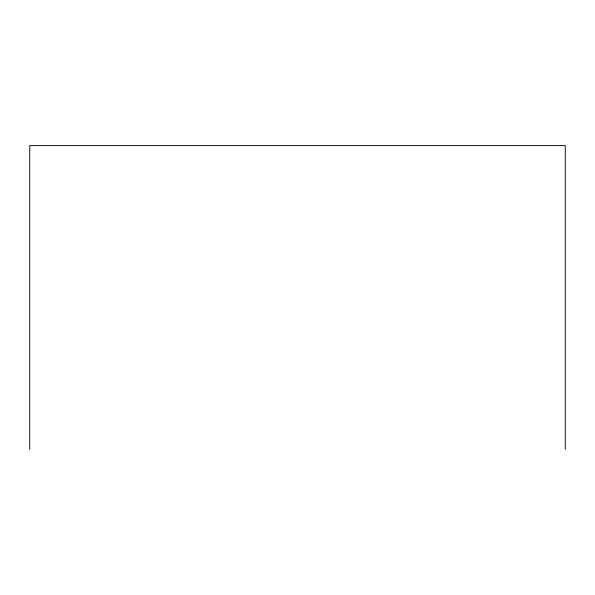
<?xml version="1.0" encoding="UTF-8"?>
<svg xmlns="http://www.w3.org/2000/svg" width="595" height="595" viewBox="0 0 595 595"><rect width="100%" height="100%" fill="white"/><g stroke="black" fill="none" stroke-linecap="round" stroke-linejoin="round"><path stroke-width="0.89" d="M565.25 449.389L565.25 145.611L29.75 145.611L29.75 449.389"/></g></svg>
